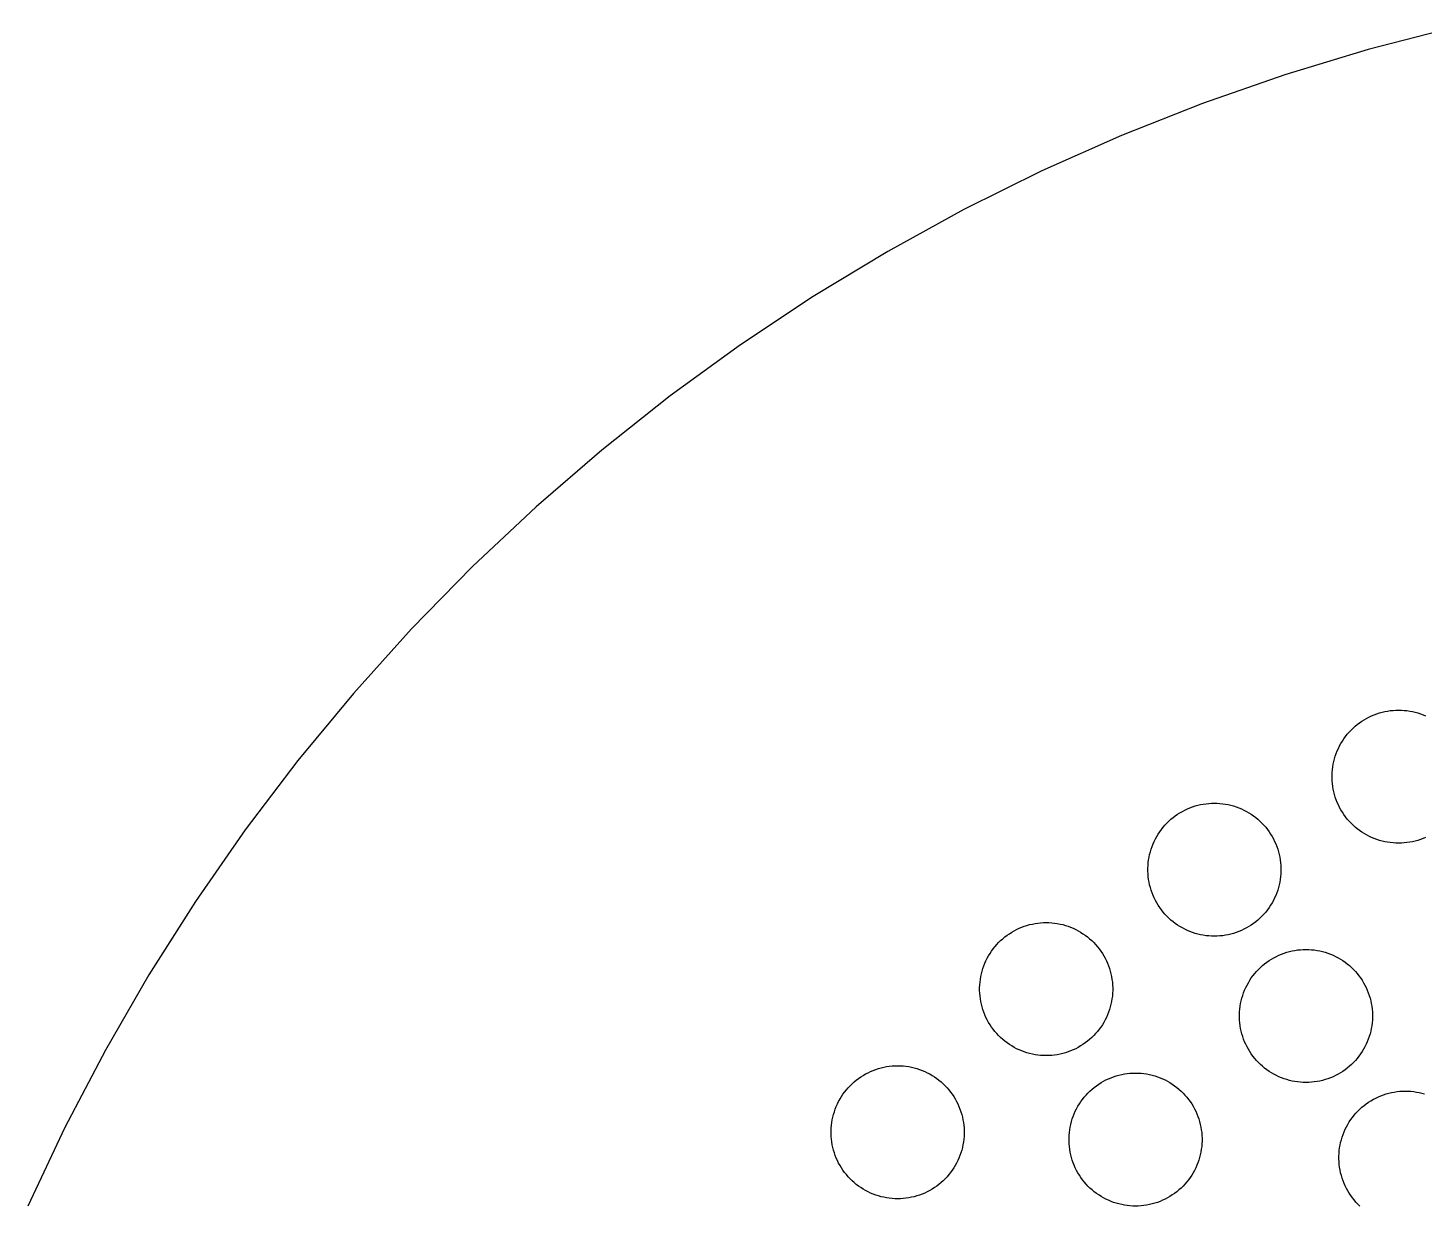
# Model space of a CAD drawing. Header units: metres. Extents: x -102 to 102, y -50 to 50.
# Drawn here: x -97.68 to -64.1, y 20.34 to 48.68 of the extents above; entities that cross this region are included whole.
import ezdxf

# ---------------------------------------------------------------- set-up
doc = ezdxf.new("R2010")
doc.units = ezdxf.units.M

msp = doc.modelspace()

# ---------------------------------------------------------------- linework, layer by layer
for p, q in [((-63.4175, 48.6789), (-65.446, 48.1581)), ((-65.446, 48.1581), (-67.4508, 47.5528)), ((-67.4508, 47.5528), (-69.4286, 46.8641)), ((-69.4286, 46.8641), (-71.3758, 46.0932)), ((-71.3758, 46.0932), (-73.289, 45.2413)), ((-73.289, 45.2413), (-75.1648, 44.3102)), ((-75.1648, 44.3102), (-77, 43.3013)), ((-77, 43.3013), (-78.7913, 42.2164)), ((-78.7913, 42.2164), (-80.5357, 41.0574)), ((-80.5357, 41.0574), (-82.2299, 39.8265)), ((-82.2299, 39.8265), (-83.8712, 38.5257)), ((-83.8712, 38.5257), (-85.4565, 37.1572)), ((-85.4565, 37.1572), (-86.9832, 35.7236)), ((-86.9832, 35.7236), (-88.4484, 34.2273)), ((-88.4484, 34.2273), (-89.8497, 32.671)), ((-89.8497, 32.671), (-91.1847, 31.0574)), ((-65.0454, 32.2347), (-64.9796, 32.2472)), ((-64.9796, 32.2472), (-64.9133, 32.257)), ((-64.9133, 32.257), (-64.8466, 32.264)), ((-64.8466, 32.264), (-64.7797, 32.2682)), ((-64.7797, 32.2682), (-64.7127, 32.2696)), ((-64.7127, 32.2696), (-64.6457, 32.2682)), ((-64.6457, 32.2682), (-64.5788, 32.264)), ((-64.5788, 32.264), (-64.5122, 32.257)), ((-64.5122, 32.257), (-64.4459, 32.2472)), ((-64.4459, 32.2472), (-64.3801, 32.2347)), ((-65.7582, 31.8808), (-65.7066, 31.9235)), ((-65.7066, 31.9235), (-65.6532, 31.9641)), ((-65.6532, 31.9641), (-65.5982, 32.0023)), ((-65.5982, 32.0023), (-65.5416, 32.0382)), ((-65.5416, 32.0382), (-65.4835, 32.0717)), ((-65.4835, 32.0717), (-65.4241, 32.1028)), ((-65.4241, 32.1028), (-65.3635, 32.1313)), ((-65.3635, 32.1313), (-65.3017, 32.1573)), ((-65.3017, 32.1573), (-65.2389, 32.1806)), ((-65.2389, 32.1806), (-65.1752, 32.2013)), ((-65.1752, 32.2013), (-65.1106, 32.2194)), ((-65.1106, 32.2194), (-65.0454, 32.2347)), ((-64.3801, 32.2347), (-64.3148, 32.2194)), ((-64.3148, 32.2194), (-64.2503, 32.2013)), ((-64.2503, 32.2013), (-64.1865, 32.1806)), ((-64.1865, 32.1806), (-64.1237, 32.1573)), ((-64.1237, 32.1573), (-64.062, 32.1313)), ((-66.0637, 31.5269), (-66.0266, 31.5828)), ((-66.0266, 31.5828), (-65.9872, 31.637)), ((-65.9872, 31.637), (-65.9456, 31.6895)), ((-65.9456, 31.6895), (-65.9018, 31.7402)), ((-65.9018, 31.7402), (-65.8559, 31.7891)), ((-65.8559, 31.7891), (-65.808, 31.836)), ((-65.808, 31.836), (-65.7582, 31.8808)), ((-66.2124, 31.2273), (-66.1877, 31.2896)), ((-66.1877, 31.2896), (-66.1604, 31.3509)), ((-66.1604, 31.3509), (-66.1307, 31.4109)), ((-66.1307, 31.4109), (-66.0984, 31.4696)), ((-66.0984, 31.4696), (-66.0637, 31.5269)), ((-91.1847, 31.0574), (-92.4508, 29.3893)), ((-66.304, 30.8369), (-66.2956, 30.9034)), ((-66.2956, 30.9034), (-66.2844, 30.9694)), ((-66.2844, 30.9694), (-66.2705, 31.035)), ((-66.2705, 31.035), (-66.2538, 31.0999)), ((-66.2538, 31.0999), (-66.2344, 31.164)), ((-66.2344, 31.164), (-66.2124, 31.2273)), ((-66.3124, 30.7031), (-66.3096, 30.7701)), ((-66.3124, 30.6361), (-66.3124, 30.7031)), ((-66.3096, 30.5692), (-66.3124, 30.6361)), ((-66.3096, 30.7701), (-66.304, 30.8369)), ((-66.304, 30.5024), (-66.3096, 30.5692)), ((-66.2956, 30.4359), (-66.304, 30.5024)), ((-66.2844, 30.3698), (-66.2956, 30.4359)), ((-66.2705, 30.3043), (-66.2844, 30.3698)), ((-66.2538, 30.2393), (-66.2705, 30.3043)), ((-66.2344, 30.1752), (-66.2538, 30.2393)), ((-69.8532, 29.8655), (-69.7926, 29.894)), ((-69.7926, 29.894), (-69.7308, 29.92)), ((-69.7308, 29.92), (-69.668, 29.9433)), ((-69.668, 29.9433), (-69.6043, 29.9641)), ((-69.6043, 29.9641), (-69.5397, 29.9821)), ((-69.5397, 29.9821), (-69.4745, 29.9974)), ((-69.4745, 29.9974), (-69.4086, 30.0099)), ((-69.4086, 30.0099), (-69.3423, 30.0197)), ((-69.3423, 30.0197), (-69.2757, 30.0267)), ((-69.2757, 30.0267), (-69.2088, 30.0309)), ((-69.2088, 30.0309), (-69.1418, 30.0323)), ((-69.1418, 30.0323), (-69.0748, 30.0309)), ((-69.0748, 30.0309), (-69.0079, 30.0267)), ((-69.0079, 30.0267), (-68.9413, 30.0197)), ((-68.9413, 30.0197), (-68.875, 30.0099)), ((-68.875, 30.0099), (-68.8092, 29.9974)), ((-68.8092, 29.9974), (-68.7439, 29.9821)), ((-68.7439, 29.9821), (-68.6794, 29.9641)), ((-68.6794, 29.9641), (-68.6156, 29.9433)), ((-68.6156, 29.9433), (-68.5528, 29.92)), ((-68.5528, 29.92), (-68.491, 29.894)), ((-68.491, 29.894), (-68.4304, 29.8655)), ((-66.2124, 30.1119), (-66.2344, 30.1752)), ((-66.1877, 30.0496), (-66.2124, 30.1119)), ((-66.1604, 29.9884), (-66.1877, 30.0496)), ((-66.1307, 29.9283), (-66.1604, 29.9884)), ((-66.0984, 29.8696), (-66.1307, 29.9283)), ((-70.3308, 29.5029), (-70.285, 29.5518)), ((-70.285, 29.5518), (-70.2371, 29.5987)), ((-70.2371, 29.5987), (-70.1873, 29.6435)), ((-70.1873, 29.6435), (-70.1357, 29.6862)), ((-70.1357, 29.6862), (-70.0823, 29.7268)), ((-70.0823, 29.7268), (-70.0272, 29.765)), ((-70.0272, 29.765), (-69.9707, 29.8009)), ((-69.9707, 29.8009), (-69.9126, 29.8344)), ((-69.9126, 29.8344), (-69.8532, 29.8655)), ((-68.4304, 29.8655), (-68.371, 29.8344)), ((-68.371, 29.8344), (-68.313, 29.8009)), ((-68.313, 29.8009), (-68.2564, 29.765)), ((-68.2564, 29.765), (-68.2014, 29.7268)), ((-68.2014, 29.7268), (-68.148, 29.6862)), ((-68.148, 29.6862), (-68.0963, 29.6435)), ((-68.0963, 29.6435), (-68.0465, 29.5987)), ((-68.0465, 29.5987), (-67.9987, 29.5518)), ((-67.9987, 29.5518), (-67.9528, 29.5029)), ((-66.0637, 29.8123), (-66.0984, 29.8696)), ((-66.0266, 29.7565), (-66.0637, 29.8123)), ((-65.9872, 29.7023), (-66.0266, 29.7565)), ((-65.9456, 29.6497), (-65.9872, 29.7023)), ((-65.9018, 29.599), (-65.9456, 29.6497)), ((-65.8559, 29.5502), (-65.9018, 29.599)), ((-65.808, 29.5033), (-65.8559, 29.5502)), ((-92.4508, 29.3893), (-93.6461, 27.6696)), ((-70.5597, 29.1736), (-70.5275, 29.2323)), ((-70.5275, 29.2323), (-70.4927, 29.2897)), ((-70.4927, 29.2897), (-70.4556, 29.3455)), ((-70.4556, 29.3455), (-70.4163, 29.3997)), ((-70.4163, 29.3997), (-70.3746, 29.4522)), ((-70.3746, 29.4522), (-70.3308, 29.5029)), ((-67.9528, 29.5029), (-67.909, 29.4522)), ((-67.909, 29.4522), (-67.8674, 29.3997)), ((-67.8674, 29.3997), (-67.828, 29.3455)), ((-67.828, 29.3455), (-67.7909, 29.2897)), ((-67.7909, 29.2897), (-67.7562, 29.2323)), ((-67.7562, 29.2323), (-67.7239, 29.1736)), ((-65.7582, 29.4584), (-65.808, 29.5033)), ((-65.7066, 29.4157), (-65.7582, 29.4584)), ((-65.6532, 29.3752), (-65.7066, 29.4157)), ((-65.5982, 29.3369), (-65.6532, 29.3752)), ((-65.5416, 29.301), (-65.5982, 29.3369)), ((-65.4835, 29.2675), (-65.5416, 29.301)), ((-65.4241, 29.2365), (-65.4835, 29.2675)), ((-65.3635, 29.2079), (-65.4241, 29.2365)), ((-70.6829, 28.8626), (-70.6635, 28.9268)), ((-70.6635, 28.9268), (-70.6415, 28.9901)), ((-70.6415, 28.9901), (-70.6168, 29.0524)), ((-70.6168, 29.0524), (-70.5895, 29.1136)), ((-70.5895, 29.1136), (-70.5597, 29.1736)), ((-67.7239, 29.1736), (-67.6941, 29.1136)), ((-67.6941, 29.1136), (-67.6668, 29.0524)), ((-67.6668, 29.0524), (-67.6422, 28.9901)), ((-67.6422, 28.9901), (-67.6201, 28.9268)), ((-67.6201, 28.9268), (-67.6008, 28.8626)), ((-65.3017, 29.182), (-65.3635, 29.2079)), ((-65.2389, 29.1586), (-65.3017, 29.182)), ((-65.1752, 29.1379), (-65.2389, 29.1586)), ((-65.1106, 29.1199), (-65.1752, 29.1379)), ((-65.0454, 29.1046), (-65.1106, 29.1199)), ((-64.9796, 29.092), (-65.0454, 29.1046)), ((-64.9133, 29.0822), (-64.9796, 29.092)), ((-64.8466, 29.0752), (-64.9133, 29.0822)), ((-64.7797, 29.071), (-64.8466, 29.0752)), ((-64.7127, 29.0696), (-64.7797, 29.071)), ((-64.6457, 29.071), (-64.7127, 29.0696)), ((-64.5788, 29.0752), (-64.6457, 29.071)), ((-64.5122, 29.0822), (-64.5788, 29.0752)), ((-64.4459, 29.092), (-64.5122, 29.0822)), ((-64.3801, 29.1046), (-64.4459, 29.092)), ((-64.3148, 29.1199), (-64.3801, 29.1046)), ((-64.2503, 29.1379), (-64.3148, 29.1199)), ((-64.1865, 29.1586), (-64.2503, 29.1379)), ((-64.1237, 29.182), (-64.1865, 29.1586)), ((-64.062, 29.2079), (-64.1237, 29.182)), ((-70.7386, 28.5328), (-70.733, 28.5996)), ((-70.733, 28.5996), (-70.7246, 28.6661)), ((-70.7246, 28.6661), (-70.7135, 28.7321)), ((-70.7135, 28.7321), (-70.6995, 28.7977)), ((-70.6995, 28.7977), (-70.6829, 28.8626)), ((-67.6008, 28.8626), (-67.5841, 28.7977)), ((-67.5841, 28.7977), (-67.5701, 28.7321)), ((-67.5701, 28.7321), (-67.559, 28.6661)), ((-67.559, 28.6661), (-67.5506, 28.5996)), ((-67.5506, 28.5996), (-67.545, 28.5328)), ((-70.7415, 28.4658), (-70.7386, 28.5328)), ((-70.7415, 28.3988), (-70.7415, 28.4658)), ((-70.7386, 28.3319), (-70.7415, 28.3988)), ((-70.733, 28.2651), (-70.7386, 28.3319)), ((-70.7246, 28.1986), (-70.733, 28.2651)), ((-67.5506, 28.2651), (-67.559, 28.1986)), ((-67.545, 28.3319), (-67.5506, 28.2651)), ((-67.545, 28.5328), (-67.5422, 28.4658)), ((-67.5422, 28.3988), (-67.545, 28.3319)), ((-67.5422, 28.4658), (-67.5422, 28.3988)), ((-70.7135, 28.1325), (-70.7246, 28.1986)), ((-70.6995, 28.067), (-70.7135, 28.1325)), ((-70.6829, 28.0021), (-70.6995, 28.067)), ((-70.6635, 27.9379), (-70.6829, 28.0021)), ((-70.6415, 27.8746), (-70.6635, 27.9379)), ((-70.6168, 27.8123), (-70.6415, 27.8746)), ((-67.6422, 27.8746), (-67.6668, 27.8123)), ((-67.6201, 27.9379), (-67.6422, 27.8746)), ((-67.6008, 28.0021), (-67.6201, 27.9379)), ((-67.5841, 28.067), (-67.6008, 28.0021)), ((-67.5701, 28.1325), (-67.5841, 28.067)), ((-67.559, 28.1986), (-67.5701, 28.1325)), ((-93.6461, 27.6696), (-94.7682, 25.9013)), ((-70.5895, 27.7511), (-70.6168, 27.8123)), ((-70.5597, 27.6911), (-70.5895, 27.7511)), ((-70.5275, 27.6323), (-70.5597, 27.6911)), ((-70.4927, 27.575), (-70.5275, 27.6323)), ((-70.4556, 27.5192), (-70.4927, 27.575)), ((-67.7909, 27.575), (-67.828, 27.5192)), ((-67.7562, 27.6323), (-67.7909, 27.575)), ((-67.7239, 27.6911), (-67.7562, 27.6323)), ((-67.6941, 27.7511), (-67.7239, 27.6911)), ((-67.6668, 27.8123), (-67.6941, 27.7511)), ((-70.4163, 27.465), (-70.4556, 27.5192)), ((-70.3746, 27.4125), (-70.4163, 27.465)), ((-70.3308, 27.3617), (-70.3746, 27.4125)), ((-70.285, 27.3129), (-70.3308, 27.3617)), ((-70.2371, 27.266), (-70.285, 27.3129)), ((-70.1873, 27.2211), (-70.2371, 27.266)), ((-70.1357, 27.1784), (-70.1873, 27.2211)), ((-68.0963, 27.2211), (-68.148, 27.1784)), ((-68.0465, 27.266), (-68.0963, 27.2211)), ((-67.9987, 27.3129), (-68.0465, 27.266)), ((-67.9528, 27.3617), (-67.9987, 27.3129)), ((-67.909, 27.4125), (-67.9528, 27.3617)), ((-67.8674, 27.465), (-67.909, 27.4125)), ((-67.828, 27.5192), (-67.8674, 27.465)), ((-74.1284, 26.8543), (-74.0734, 26.8926)), ((-74.0734, 26.8926), (-74.0168, 26.9285)), ((-74.0168, 26.9285), (-73.9588, 26.962)), ((-73.9588, 26.962), (-73.8994, 26.9931)), ((-73.8994, 26.9931), (-73.8387, 27.0216)), ((-73.8387, 27.0216), (-73.777, 27.0476)), ((-73.777, 27.0476), (-73.7142, 27.0709)), ((-73.7142, 27.0709), (-73.6504, 27.0916)), ((-73.6504, 27.0916), (-73.5859, 27.1096)), ((-73.5859, 27.1096), (-73.5206, 27.125)), ((-73.5206, 27.125), (-73.4548, 27.1375)), ((-73.4548, 27.1375), (-73.3885, 27.1473)), ((-73.3885, 27.1473), (-73.3219, 27.1543)), ((-73.3219, 27.1543), (-73.255, 27.1585)), ((-73.255, 27.1585), (-73.188, 27.1599)), ((-73.188, 27.1599), (-73.121, 27.1585)), ((-73.121, 27.1585), (-73.0541, 27.1543)), ((-73.0541, 27.1543), (-72.9874, 27.1473)), ((-72.9874, 27.1473), (-72.9211, 27.1375)), ((-72.9211, 27.1375), (-72.8553, 27.125)), ((-72.8553, 27.125), (-72.7901, 27.1096)), ((-72.7901, 27.1096), (-72.7255, 27.0916)), ((-72.7255, 27.0916), (-72.6618, 27.0709)), ((-72.6618, 27.0709), (-72.599, 27.0476)), ((-72.599, 27.0476), (-72.5372, 27.0216)), ((-72.5372, 27.0216), (-72.4765, 26.9931)), ((-72.4765, 26.9931), (-72.4172, 26.962)), ((-72.4172, 26.962), (-72.3591, 26.9285)), ((-72.3591, 26.9285), (-72.3026, 26.8926)), ((-72.3026, 26.8926), (-72.2475, 26.8543)), ((-70.0823, 27.1379), (-70.1357, 27.1784)), ((-70.0272, 27.0997), (-70.0823, 27.1379)), ((-69.9707, 27.0638), (-70.0272, 27.0997)), ((-69.9126, 27.0302), (-69.9707, 27.0638)), ((-69.8532, 26.9992), (-69.9126, 27.0302)), ((-69.7926, 26.9707), (-69.8532, 26.9992)), ((-69.7308, 26.9447), (-69.7926, 26.9707)), ((-69.668, 26.9213), (-69.7308, 26.9447)), ((-69.6043, 26.9006), (-69.668, 26.9213)), ((-69.5397, 26.8826), (-69.6043, 26.9006)), ((-69.4745, 26.8673), (-69.5397, 26.8826)), ((-69.4086, 26.8547), (-69.4745, 26.8673)), ((-68.8092, 26.8673), (-68.875, 26.8547)), ((-68.7439, 26.8826), (-68.8092, 26.8673)), ((-68.6794, 26.9006), (-68.7439, 26.8826)), ((-68.6156, 26.9213), (-68.6794, 26.9006)), ((-68.5528, 26.9447), (-68.6156, 26.9213)), ((-68.491, 26.9707), (-68.5528, 26.9447)), ((-68.4304, 26.9992), (-68.491, 26.9707)), ((-68.371, 27.0302), (-68.4304, 26.9992)), ((-68.313, 27.0638), (-68.371, 27.0302)), ((-68.2564, 27.0997), (-68.313, 27.0638)), ((-68.2014, 27.1379), (-68.2564, 27.0997)), ((-68.148, 27.1784), (-68.2014, 27.1379)), ((-74.5018, 26.4731), (-74.4624, 26.5273)), ((-74.4624, 26.5273), (-74.4208, 26.5798)), ((-74.4208, 26.5798), (-74.377, 26.6305)), ((-74.377, 26.6305), (-74.3311, 26.6794)), ((-74.3311, 26.6794), (-74.2832, 26.7263)), ((-74.2832, 26.7263), (-74.2334, 26.7711)), ((-74.2334, 26.7711), (-74.1818, 26.8138)), ((-74.1818, 26.8138), (-74.1284, 26.8543)), ((-72.2475, 26.8543), (-72.1941, 26.8138)), ((-72.1941, 26.8138), (-72.1425, 26.7711)), ((-72.1425, 26.7711), (-72.0927, 26.7263)), ((-72.0927, 26.7263), (-72.0448, 26.6794)), ((-72.0448, 26.6794), (-71.9989, 26.6305)), ((-71.9989, 26.6305), (-71.9552, 26.5798)), ((-71.9552, 26.5798), (-71.9135, 26.5273)), ((-71.9135, 26.5273), (-71.8741, 26.4731)), ((-69.3423, 26.845), (-69.4086, 26.8547)), ((-69.2757, 26.838), (-69.3423, 26.845)), ((-69.2088, 26.8337), (-69.2757, 26.838)), ((-69.1418, 26.8323), (-69.2088, 26.8337)), ((-69.0748, 26.8337), (-69.1418, 26.8323)), ((-69.0079, 26.838), (-69.0748, 26.8337)), ((-68.9413, 26.845), (-69.0079, 26.838)), ((-68.875, 26.8547), (-68.9413, 26.845)), ((-74.6629, 26.1799), (-74.6357, 26.2412)), ((-74.6357, 26.2412), (-74.6059, 26.3012)), ((-74.6059, 26.3012), (-74.5736, 26.3599)), ((-74.5736, 26.3599), (-74.5389, 26.4172)), ((-74.5389, 26.4172), (-74.5018, 26.4731)), ((-71.8741, 26.4731), (-71.8371, 26.4172)), ((-71.8371, 26.4172), (-71.8023, 26.3599)), ((-71.8023, 26.3599), (-71.7701, 26.3012)), ((-71.7701, 26.3012), (-71.7402, 26.2412)), ((-71.7402, 26.2412), (-71.713, 26.1799)), ((-67.9339, 26.1677), (-67.8806, 26.2082)), ((-67.8806, 26.2082), (-67.8255, 26.2464)), ((-67.8255, 26.2464), (-67.769, 26.2823)), ((-67.769, 26.2823), (-67.7109, 26.3158)), ((-67.7109, 26.3158), (-67.6515, 26.3469)), ((-67.6515, 26.3469), (-67.5909, 26.3754)), ((-67.5909, 26.3754), (-67.5291, 26.4014)), ((-67.5291, 26.4014), (-67.4663, 26.4248)), ((-67.4663, 26.4248), (-67.4026, 26.4455)), ((-67.4026, 26.4455), (-67.338, 26.4635)), ((-67.338, 26.4635), (-67.2728, 26.4788)), ((-67.2728, 26.4788), (-67.2069, 26.4913)), ((-67.2069, 26.4913), (-67.1406, 26.5011)), ((-67.1406, 26.5011), (-67.074, 26.5081)), ((-67.074, 26.5081), (-67.0071, 26.5123)), ((-67.0071, 26.5123), (-66.9401, 26.5137)), ((-66.9401, 26.5137), (-66.8731, 26.5123)), ((-66.8731, 26.5123), (-66.8062, 26.5081)), ((-66.8062, 26.5081), (-66.7396, 26.5011)), ((-66.7396, 26.5011), (-66.6733, 26.4913)), ((-66.6733, 26.4913), (-66.6075, 26.4788)), ((-66.6075, 26.4788), (-66.5422, 26.4635)), ((-66.5422, 26.4635), (-66.4777, 26.4455)), ((-66.4777, 26.4455), (-66.4139, 26.4248)), ((-66.4139, 26.4248), (-66.3511, 26.4014)), ((-66.3511, 26.4014), (-66.2893, 26.3754)), ((-66.2893, 26.3754), (-66.2287, 26.3469)), ((-66.2287, 26.3469), (-66.1693, 26.3158)), ((-66.1693, 26.3158), (-66.1113, 26.2823)), ((-66.1113, 26.2823), (-66.0547, 26.2464)), ((-66.0547, 26.2464), (-65.9996, 26.2082)), ((-65.9996, 26.2082), (-65.9463, 26.1677)), ((-94.7682, 25.9013), (-95.8153, 24.0877)), ((-74.7708, 25.7936), (-74.7596, 25.8597)), ((-74.7596, 25.8597), (-74.7457, 25.9253)), ((-74.7457, 25.9253), (-74.729, 25.9902)), ((-74.729, 25.9902), (-74.7097, 26.0543)), ((-74.7097, 26.0543), (-74.6876, 26.1176)), ((-74.6876, 26.1176), (-74.6629, 26.1799)), ((-71.713, 26.1799), (-71.6883, 26.1176)), ((-71.6883, 26.1176), (-71.6663, 26.0543)), ((-71.6663, 26.0543), (-71.6469, 25.9902)), ((-71.6469, 25.9902), (-71.6302, 25.9253)), ((-71.6302, 25.9253), (-71.6163, 25.8597)), ((-71.6163, 25.8597), (-71.6051, 25.7936)), ((-68.254, 25.8269), (-68.2146, 25.8811)), ((-68.2146, 25.8811), (-68.1729, 25.9336)), ((-68.1729, 25.9336), (-68.1292, 25.9844)), ((-68.1292, 25.9844), (-68.0833, 26.0332)), ((-68.0833, 26.0332), (-68.0354, 26.0801)), ((-68.0354, 26.0801), (-67.9856, 26.1249)), ((-67.9856, 26.1249), (-67.9339, 26.1677)), ((-65.9463, 26.1677), (-65.8946, 26.1249)), ((-65.8946, 26.1249), (-65.8448, 26.0801)), ((-65.8448, 26.0801), (-65.797, 26.0332)), ((-65.797, 26.0332), (-65.7511, 25.9844)), ((-65.7511, 25.9844), (-65.7073, 25.9336)), ((-65.7073, 25.9336), (-65.6657, 25.8811)), ((-65.6657, 25.8811), (-65.6263, 25.8269)), ((-74.7876, 25.5934), (-74.7848, 25.6604)), ((-74.7876, 25.5264), (-74.7876, 25.5934)), ((-74.7848, 25.4594), (-74.7876, 25.5264)), ((-74.7848, 25.6604), (-74.7792, 25.7272)), ((-74.7792, 25.7272), (-74.7708, 25.7936)), ((-71.6051, 25.7936), (-71.5967, 25.7272)), ((-71.5967, 25.7272), (-71.5911, 25.6604)), ((-71.5911, 25.6604), (-71.5883, 25.5934)), ((-71.5883, 25.5264), (-71.5911, 25.4594)), ((-71.5883, 25.5934), (-71.5883, 25.5264)), ((-68.4398, 25.4715), (-68.4151, 25.5338)), ((-68.4151, 25.5338), (-68.3878, 25.595)), ((-68.3878, 25.595), (-68.358, 25.655)), ((-68.358, 25.655), (-68.3258, 25.7137)), ((-68.3258, 25.7137), (-68.291, 25.7711)), ((-68.291, 25.7711), (-68.254, 25.8269)), ((-65.6263, 25.8269), (-65.5892, 25.7711)), ((-65.5892, 25.7711), (-65.5545, 25.7137)), ((-65.5545, 25.7137), (-65.5222, 25.655)), ((-65.5222, 25.655), (-65.4924, 25.595)), ((-65.4924, 25.595), (-65.4651, 25.5338)), ((-65.4651, 25.5338), (-65.4405, 25.4715)), ((-74.7792, 25.3927), (-74.7848, 25.4594)), ((-74.7708, 25.3262), (-74.7792, 25.3927)), ((-74.7596, 25.2601), (-74.7708, 25.3262)), ((-74.7457, 25.1945), (-74.7596, 25.2601)), ((-74.729, 25.1296), (-74.7457, 25.1945)), ((-71.6302, 25.1945), (-71.6469, 25.1296)), ((-71.6163, 25.2601), (-71.6302, 25.1945)), ((-71.6051, 25.3262), (-71.6163, 25.2601)), ((-71.5967, 25.3927), (-71.6051, 25.3262)), ((-71.5911, 25.4594), (-71.5967, 25.3927)), ((-68.5229, 25.1475), (-68.5118, 25.2136)), ((-68.5118, 25.2136), (-68.4978, 25.2791)), ((-68.4978, 25.2791), (-68.4812, 25.344)), ((-68.4812, 25.344), (-68.4618, 25.4082)), ((-68.4618, 25.4082), (-68.4398, 25.4715)), ((-65.4405, 25.4715), (-65.4184, 25.4082)), ((-65.4184, 25.4082), (-65.399, 25.344)), ((-65.399, 25.344), (-65.3824, 25.2791)), ((-65.3824, 25.2791), (-65.3685, 25.2136)), ((-65.3685, 25.2136), (-65.3573, 25.1475)), ((-74.7097, 25.0655), (-74.729, 25.1296)), ((-74.6876, 25.0022), (-74.7097, 25.0655)), ((-74.6629, 24.9399), (-74.6876, 25.0022)), ((-74.6357, 24.8787), (-74.6629, 24.9399)), ((-74.6059, 24.8186), (-74.6357, 24.8787)), ((-71.7402, 24.8787), (-71.7701, 24.8186)), ((-71.713, 24.9399), (-71.7402, 24.8787)), ((-71.6883, 25.0022), (-71.713, 24.9399)), ((-71.6663, 25.0655), (-71.6883, 25.0022)), ((-71.6469, 25.1296), (-71.6663, 25.0655)), ((-68.5398, 24.9473), (-68.537, 25.0142)), ((-68.5398, 24.8802), (-68.5398, 24.9473)), ((-68.537, 24.8133), (-68.5398, 24.8802)), ((-68.537, 25.0142), (-68.5313, 25.081)), ((-68.5313, 25.081), (-68.5229, 25.1475)), ((-65.3573, 25.1475), (-65.3489, 25.081)), ((-65.3489, 25.081), (-65.3433, 25.0142)), ((-65.3433, 25.0142), (-65.3405, 24.9473)), ((-65.3405, 24.8802), (-65.3433, 24.8133)), ((-65.3405, 24.9473), (-65.3405, 24.8802)), ((-74.5736, 24.7599), (-74.6059, 24.8186)), ((-74.5389, 24.7026), (-74.5736, 24.7599)), ((-74.5018, 24.6468), (-74.5389, 24.7026)), ((-74.4624, 24.5926), (-74.5018, 24.6468)), ((-74.4208, 24.54), (-74.4624, 24.5926)), ((-74.377, 24.4893), (-74.4208, 24.54)), ((-71.9552, 24.54), (-71.9989, 24.4893)), ((-71.9135, 24.5926), (-71.9552, 24.54)), ((-71.8741, 24.6468), (-71.9135, 24.5926)), ((-71.8371, 24.7026), (-71.8741, 24.6468)), ((-71.8023, 24.7599), (-71.8371, 24.7026)), ((-71.7701, 24.8186), (-71.8023, 24.7599)), ((-68.5313, 24.7465), (-68.537, 24.8133)), ((-68.5229, 24.68), (-68.5313, 24.7465)), ((-68.5118, 24.6139), (-68.5229, 24.68)), ((-68.4978, 24.5484), (-68.5118, 24.6139)), ((-68.4812, 24.4835), (-68.4978, 24.5484)), ((-65.3824, 24.5484), (-65.399, 24.4835)), ((-65.3685, 24.6139), (-65.3824, 24.5484)), ((-65.3573, 24.68), (-65.3685, 24.6139)), ((-65.3489, 24.7465), (-65.3573, 24.68)), ((-65.3433, 24.8133), (-65.3489, 24.7465)), ((-74.3311, 24.4404), (-74.377, 24.4893)), ((-74.2832, 24.3936), (-74.3311, 24.4404)), ((-74.2334, 24.3487), (-74.2832, 24.3936)), ((-74.1818, 24.306), (-74.2334, 24.3487)), ((-74.1284, 24.2655), (-74.1818, 24.306)), ((-74.0734, 24.2272), (-74.1284, 24.2655)), ((-74.0168, 24.1913), (-74.0734, 24.2272)), ((-73.9588, 24.1578), (-74.0168, 24.1913)), ((-72.3591, 24.1913), (-72.4172, 24.1578)), ((-72.3026, 24.2272), (-72.3591, 24.1913)), ((-72.2475, 24.2655), (-72.3026, 24.2272)), ((-72.1941, 24.306), (-72.2475, 24.2655)), ((-72.1425, 24.3487), (-72.1941, 24.306)), ((-72.0927, 24.3936), (-72.1425, 24.3487)), ((-72.0448, 24.4404), (-72.0927, 24.3936)), ((-71.9989, 24.4893), (-72.0448, 24.4404)), ((-68.4618, 24.4193), (-68.4812, 24.4835)), ((-68.4398, 24.356), (-68.4618, 24.4193)), ((-68.4151, 24.2937), (-68.4398, 24.356)), ((-68.3878, 24.2325), (-68.4151, 24.2937)), ((-68.358, 24.1725), (-68.3878, 24.2325)), ((-65.4924, 24.2325), (-65.5222, 24.1725)), ((-65.4651, 24.2937), (-65.4924, 24.2325)), ((-65.4405, 24.356), (-65.4651, 24.2937)), ((-65.4184, 24.4193), (-65.4405, 24.356)), ((-65.399, 24.4835), (-65.4184, 24.4193)), ((-95.8153, 24.0877), (-96.7856, 22.2318)), ((-73.8994, 24.1268), (-73.9588, 24.1578)), ((-73.8387, 24.0982), (-73.8994, 24.1268)), ((-73.777, 24.0723), (-73.8387, 24.0982)), ((-73.7142, 24.0489), (-73.777, 24.0723)), ((-73.6504, 24.0282), (-73.7142, 24.0489)), ((-73.5859, 24.0102), (-73.6504, 24.0282)), ((-73.5206, 23.9949), (-73.5859, 24.0102)), ((-73.4548, 23.9823), (-73.5206, 23.9949)), ((-73.3885, 23.9725), (-73.4548, 23.9823)), ((-73.3219, 23.9655), (-73.3885, 23.9725)), ((-73.255, 23.9613), (-73.3219, 23.9655)), ((-73.188, 23.9599), (-73.255, 23.9613)), ((-73.121, 23.9613), (-73.188, 23.9599)), ((-73.0541, 23.9655), (-73.121, 23.9613)), ((-72.9874, 23.9725), (-73.0541, 23.9655)), ((-72.9211, 23.9823), (-72.9874, 23.9725)), ((-72.8553, 23.9949), (-72.9211, 23.9823)), ((-72.7901, 24.0102), (-72.8553, 23.9949)), ((-72.7255, 24.0282), (-72.7901, 24.0102)), ((-72.6618, 24.0489), (-72.7255, 24.0282)), ((-72.599, 24.0723), (-72.6618, 24.0489)), ((-72.5372, 24.0982), (-72.599, 24.0723)), ((-72.4765, 24.1268), (-72.5372, 24.0982)), ((-72.4172, 24.1578), (-72.4765, 24.1268)), ((-68.3258, 24.1138), (-68.358, 24.1725)), ((-68.291, 24.0564), (-68.3258, 24.1138)), ((-68.254, 24.0006), (-68.291, 24.0564)), ((-68.2146, 23.9464), (-68.254, 24.0006)), ((-68.1729, 23.8939), (-68.2146, 23.9464)), ((-68.1292, 23.8431), (-68.1729, 23.8939)), ((-68.0833, 23.7943), (-68.1292, 23.8431)), ((-65.7511, 23.8431), (-65.797, 23.7943)), ((-65.7073, 23.8939), (-65.7511, 23.8431)), ((-65.6657, 23.9464), (-65.7073, 23.8939)), ((-65.6263, 24.0006), (-65.6657, 23.9464)), ((-65.5892, 24.0564), (-65.6263, 24.0006)), ((-65.5545, 24.1138), (-65.5892, 24.0564)), ((-65.5222, 24.1725), (-65.5545, 24.1138)), ((-77.5897, 23.4851), (-77.5316, 23.5186)), ((-77.5316, 23.5186), (-77.4722, 23.5497)), ((-77.4722, 23.5497), (-77.4116, 23.5782)), ((-77.4116, 23.5782), (-77.3498, 23.6042)), ((-77.3498, 23.6042), (-77.287, 23.6275)), ((-77.287, 23.6275), (-77.2233, 23.6482)), ((-77.2233, 23.6482), (-77.1587, 23.6663)), ((-77.1587, 23.6663), (-77.0935, 23.6816)), ((-77.0935, 23.6816), (-77.0277, 23.6941)), ((-77.0277, 23.6941), (-76.9614, 23.7039)), ((-76.9614, 23.7039), (-76.8947, 23.7109)), ((-76.8947, 23.7109), (-76.8278, 23.7151)), ((-76.8278, 23.7151), (-76.7608, 23.7165)), ((-76.7608, 23.7165), (-76.6938, 23.7151)), ((-76.6938, 23.7151), (-76.6269, 23.7109)), ((-76.6269, 23.7109), (-76.5603, 23.7039)), ((-76.5603, 23.7039), (-76.494, 23.6941)), ((-76.494, 23.6941), (-76.4282, 23.6816)), ((-76.4282, 23.6816), (-76.3629, 23.6663)), ((-76.3629, 23.6663), (-76.2984, 23.6482)), ((-76.2984, 23.6482), (-76.2346, 23.6275)), ((-76.2346, 23.6275), (-76.1718, 23.6042)), ((-76.1718, 23.6042), (-76.11, 23.5782)), ((-76.11, 23.5782), (-76.0494, 23.5497)), ((-76.0494, 23.5497), (-75.99, 23.5186)), ((-75.99, 23.5186), (-75.932, 23.4851)), ((-71.4373, 23.4907), (-71.372, 23.506)), ((-71.372, 23.506), (-71.3062, 23.5185)), ((-71.3062, 23.5185), (-71.2399, 23.5283)), ((-71.2399, 23.5283), (-71.1732, 23.5353)), ((-71.1732, 23.5353), (-71.1064, 23.5395)), ((-71.1064, 23.5395), (-71.0394, 23.5409)), ((-71.0394, 23.5409), (-70.9724, 23.5395)), ((-70.9724, 23.5395), (-70.9055, 23.5353)), ((-70.9055, 23.5353), (-70.8388, 23.5283)), ((-70.8388, 23.5283), (-70.7725, 23.5185)), ((-70.7725, 23.5185), (-70.7067, 23.506)), ((-70.7067, 23.506), (-70.6415, 23.4907)), ((-68.0354, 23.7474), (-68.0833, 23.7943)), ((-67.9856, 23.7026), (-68.0354, 23.7474)), ((-67.9339, 23.6598), (-67.9856, 23.7026)), ((-67.8806, 23.6193), (-67.9339, 23.6598)), ((-67.8255, 23.5811), (-67.8806, 23.6193)), ((-67.769, 23.5452), (-67.8255, 23.5811)), ((-67.7109, 23.5117), (-67.769, 23.5452)), ((-67.6515, 23.4806), (-67.7109, 23.5117)), ((-66.1693, 23.5117), (-66.2287, 23.4806)), ((-66.1113, 23.5452), (-66.1693, 23.5117)), ((-66.0547, 23.5811), (-66.1113, 23.5452)), ((-65.9996, 23.6193), (-66.0547, 23.5811)), ((-65.9463, 23.6598), (-65.9996, 23.6193)), ((-65.8946, 23.7026), (-65.9463, 23.6598)), ((-65.8448, 23.7474), (-65.8946, 23.7026)), ((-65.797, 23.7943), (-65.8448, 23.7474)), ((-77.9937, 23.1364), (-77.9499, 23.1871)), ((-77.9499, 23.1871), (-77.904, 23.236)), ((-77.904, 23.236), (-77.8561, 23.2829)), ((-77.8561, 23.2829), (-77.8063, 23.3277)), ((-77.8063, 23.3277), (-77.7547, 23.3704)), ((-77.7547, 23.3704), (-77.7013, 23.4109)), ((-77.7013, 23.4109), (-77.6463, 23.4492)), ((-77.6463, 23.4492), (-77.5897, 23.4851)), ((-75.932, 23.4851), (-75.8754, 23.4492)), ((-75.8754, 23.4492), (-75.8204, 23.4109)), ((-75.8204, 23.4109), (-75.767, 23.3704)), ((-75.767, 23.3704), (-75.7153, 23.3277)), ((-75.7153, 23.3277), (-75.6656, 23.2829)), ((-75.6656, 23.2829), (-75.6177, 23.236)), ((-75.6177, 23.236), (-75.5718, 23.1871)), ((-75.5718, 23.1871), (-75.528, 23.1364)), ((-72.0848, 23.1521), (-72.0332, 23.1948)), ((-72.0332, 23.1948), (-71.9798, 23.2354)), ((-71.9798, 23.2354), (-71.9248, 23.2736)), ((-71.9248, 23.2736), (-71.8682, 23.3095)), ((-71.8682, 23.3095), (-71.8102, 23.343)), ((-71.8102, 23.343), (-71.7508, 23.3741)), ((-71.7508, 23.3741), (-71.6901, 23.4026)), ((-71.6901, 23.4026), (-71.6284, 23.4286)), ((-71.6284, 23.4286), (-71.5656, 23.4519)), ((-71.5656, 23.4519), (-71.5018, 23.4726)), ((-71.5018, 23.4726), (-71.4373, 23.4907)), ((-70.6415, 23.4907), (-70.5769, 23.4726)), ((-70.5769, 23.4726), (-70.5132, 23.4519)), ((-70.5132, 23.4519), (-70.4504, 23.4286)), ((-70.4504, 23.4286), (-70.3886, 23.4026)), ((-70.3886, 23.4026), (-70.328, 23.3741)), ((-70.328, 23.3741), (-70.2686, 23.343)), ((-70.2686, 23.343), (-70.2105, 23.3095)), ((-70.2105, 23.3095), (-70.1539, 23.2736)), ((-70.1539, 23.2736), (-70.0989, 23.2354)), ((-70.0989, 23.2354), (-70.0455, 23.1948)), ((-70.0455, 23.1948), (-69.9939, 23.1521)), ((-67.5909, 23.4521), (-67.6515, 23.4806)), ((-67.5291, 23.4261), (-67.5909, 23.4521)), ((-67.4663, 23.4027), (-67.5291, 23.4261)), ((-67.4026, 23.382), (-67.4663, 23.4027)), ((-67.338, 23.364), (-67.4026, 23.382)), ((-67.2728, 23.3487), (-67.338, 23.364)), ((-67.2069, 23.3362), (-67.2728, 23.3487)), ((-67.1406, 23.3264), (-67.2069, 23.3362)), ((-67.074, 23.3194), (-67.1406, 23.3264)), ((-67.0071, 23.3152), (-67.074, 23.3194)), ((-66.9401, 23.3138), (-67.0071, 23.3152)), ((-66.8731, 23.3152), (-66.9401, 23.3138)), ((-66.8062, 23.3194), (-66.8731, 23.3152)), ((-66.7396, 23.3264), (-66.8062, 23.3194)), ((-66.6733, 23.3362), (-66.7396, 23.3264)), ((-66.6075, 23.3487), (-66.6733, 23.3362)), ((-66.5422, 23.364), (-66.6075, 23.3487)), ((-66.4777, 23.382), (-66.5422, 23.364)), ((-66.4139, 23.4027), (-66.4777, 23.382)), ((-66.3511, 23.4261), (-66.4139, 23.4027)), ((-66.2893, 23.4521), (-66.3511, 23.4261)), ((-66.2287, 23.4806), (-66.2893, 23.4521)), ((-78.2086, 22.7978), (-78.1788, 22.8578)), ((-78.1788, 22.8578), (-78.1465, 22.9165)), ((-78.1465, 22.9165), (-78.1118, 22.9738)), ((-78.1118, 22.9738), (-78.0747, 23.0297)), ((-78.0747, 23.0297), (-78.0353, 23.0839)), ((-78.0353, 23.0839), (-77.9937, 23.1364)), ((-75.528, 23.1364), (-75.4864, 23.0839)), ((-75.4864, 23.0839), (-75.447, 23.0297)), ((-75.447, 23.0297), (-75.4099, 22.9738)), ((-75.4099, 22.9738), (-75.3752, 22.9165)), ((-75.3752, 22.9165), (-75.3429, 22.8578)), ((-75.3429, 22.8578), (-75.3131, 22.7978)), ((-72.3903, 22.7982), (-72.3532, 22.8541)), ((-72.3532, 22.8541), (-72.3138, 22.9083)), ((-72.3138, 22.9083), (-72.2722, 22.9608)), ((-72.2722, 22.9608), (-72.2284, 23.0115)), ((-72.2284, 23.0115), (-72.1825, 23.0604)), ((-72.1825, 23.0604), (-72.1346, 23.1073)), ((-72.1346, 23.1073), (-72.0848, 23.1521)), ((-69.9939, 23.1521), (-69.9441, 23.1073)), ((-69.9441, 23.1073), (-69.8962, 23.0604)), ((-69.8962, 23.0604), (-69.8503, 23.0115)), ((-69.8503, 23.0115), (-69.8065, 22.9608)), ((-69.8065, 22.9608), (-69.7649, 22.9083)), ((-69.7649, 22.9083), (-69.7255, 22.8541)), ((-69.7255, 22.8541), (-69.6884, 22.7982)), ((-65.4887, 22.8015), (-65.4336, 22.8397)), ((-65.4336, 22.8397), (-65.377, 22.8756)), ((-65.377, 22.8756), (-65.319, 22.9091)), ((-65.319, 22.9091), (-65.2596, 22.9402)), ((-65.2596, 22.9402), (-65.199, 22.9687)), ((-65.199, 22.9687), (-65.1372, 22.9947)), ((-65.1372, 22.9947), (-65.0744, 23.018)), ((-65.0744, 23.018), (-65.0107, 23.0387)), ((-65.0107, 23.0387), (-64.9461, 23.0568)), ((-64.9461, 23.0568), (-64.8809, 23.0721)), ((-64.8809, 23.0721), (-64.815, 23.0846)), ((-64.815, 23.0846), (-64.7487, 23.0944)), ((-64.7487, 23.0944), (-64.6821, 23.1014)), ((-64.6821, 23.1014), (-64.6152, 23.1056)), ((-64.6152, 23.1056), (-64.5482, 23.107)), ((-64.5482, 23.107), (-64.4812, 23.1056)), ((-64.4812, 23.1056), (-64.4143, 23.1014)), ((-64.4143, 23.1014), (-64.3477, 23.0944)), ((-64.3477, 23.0944), (-64.2814, 23.0846)), ((-64.2814, 23.0846), (-64.2155, 23.0721)), ((-64.2155, 23.0721), (-64.1503, 23.0568)), ((-64.1503, 23.0568), (-64.0858, 23.0387)), ((-78.3186, 22.4819), (-78.3019, 22.5468)), ((-78.3019, 22.5468), (-78.2825, 22.6109)), ((-78.2825, 22.6109), (-78.2605, 22.6742)), ((-78.2605, 22.6742), (-78.2358, 22.7366)), ((-78.2358, 22.7366), (-78.2086, 22.7978)), ((-75.3131, 22.7978), (-75.2858, 22.7366)), ((-75.2858, 22.7366), (-75.2612, 22.6742)), ((-75.2612, 22.6742), (-75.2391, 22.6109)), ((-75.2391, 22.6109), (-75.2198, 22.5468)), ((-75.2198, 22.5468), (-75.2031, 22.4819)), ((-72.5611, 22.4354), (-72.539, 22.4986)), ((-72.539, 22.4986), (-72.5143, 22.561)), ((-72.5143, 22.561), (-72.4871, 22.6222)), ((-72.4871, 22.6222), (-72.4573, 22.6822)), ((-72.4573, 22.6822), (-72.425, 22.7409)), ((-72.425, 22.7409), (-72.3903, 22.7982)), ((-69.6884, 22.7982), (-69.6537, 22.7409)), ((-69.6537, 22.7409), (-69.6214, 22.6822)), ((-69.6214, 22.6822), (-69.5916, 22.6222)), ((-69.5916, 22.6222), (-69.5644, 22.561)), ((-69.5644, 22.561), (-69.5397, 22.4986)), ((-69.5397, 22.4986), (-69.5177, 22.4354)), ((-65.8226, 22.4744), (-65.781, 22.5269)), ((-65.781, 22.5269), (-65.7372, 22.5776)), ((-65.7372, 22.5776), (-65.6914, 22.6265)), ((-65.6914, 22.6265), (-65.6435, 22.6734)), ((-65.6435, 22.6734), (-65.5937, 22.7182)), ((-65.5937, 22.7182), (-65.542, 22.7609)), ((-65.542, 22.7609), (-65.4887, 22.8015)), ((-96.7856, 22.2318), (-97.6773, 20.3368)), ((-78.3605, 22.15), (-78.3577, 22.217)), ((-78.3577, 22.217), (-78.3521, 22.2838)), ((-78.3521, 22.2838), (-78.3437, 22.3503)), ((-78.3437, 22.3503), (-78.3325, 22.4163)), ((-78.3325, 22.4163), (-78.3186, 22.4819)), ((-75.2031, 22.4819), (-75.1892, 22.4163)), ((-75.1892, 22.4163), (-75.178, 22.3503)), ((-75.178, 22.3503), (-75.1696, 22.2838)), ((-75.1696, 22.2838), (-75.164, 22.217)), ((-75.164, 22.217), (-75.1612, 22.15)), ((-72.6306, 22.1082), (-72.6222, 22.1747)), ((-72.6222, 22.1747), (-72.611, 22.2407)), ((-72.611, 22.2407), (-72.5971, 22.3063)), ((-72.5971, 22.3063), (-72.5804, 22.3712)), ((-72.5804, 22.3712), (-72.5611, 22.4354)), ((-69.5177, 22.4354), (-69.4983, 22.3712)), ((-69.4983, 22.3712), (-69.4816, 22.3063)), ((-69.4816, 22.3063), (-69.4677, 22.2407)), ((-69.4677, 22.2407), (-69.4565, 22.1747)), ((-69.4565, 22.1747), (-69.4481, 22.1082)), ((-66.0232, 22.127), (-65.9959, 22.1883)), ((-65.9959, 22.1883), (-65.9661, 22.2483)), ((-65.9661, 22.2483), (-65.9338, 22.307)), ((-65.9338, 22.307), (-65.8991, 22.3643)), ((-65.8991, 22.3643), (-65.862, 22.4202)), ((-65.862, 22.4202), (-65.8226, 22.4744)), ((-78.3605, 22.083), (-78.3605, 22.15)), ((-78.3577, 22.0161), (-78.3605, 22.083)), ((-78.3521, 21.9493), (-78.3577, 22.0161)), ((-78.3437, 21.8828), (-78.3521, 21.9493)), ((-78.3325, 21.8167), (-78.3437, 21.8828)), ((-75.178, 21.8828), (-75.1892, 21.8167)), ((-75.1696, 21.9493), (-75.178, 21.8828)), ((-75.164, 22.0161), (-75.1696, 21.9493)), ((-75.1612, 22.083), (-75.164, 22.0161)), ((-75.1612, 22.15), (-75.1612, 22.083)), ((-72.639, 21.9744), (-72.6362, 22.0414)), ((-72.639, 21.9074), (-72.639, 21.9744)), ((-72.6362, 21.8405), (-72.639, 21.9074)), ((-72.6362, 22.0414), (-72.6306, 22.1082)), ((-72.6306, 21.7737), (-72.6362, 21.8405)), ((-69.4481, 22.1082), (-69.4425, 22.0414)), ((-69.4425, 21.8405), (-69.4481, 21.7737)), ((-69.4425, 22.0414), (-69.4397, 21.9744)), ((-69.4397, 21.9074), (-69.4425, 21.8405)), ((-69.4397, 21.9744), (-69.4397, 21.9074)), ((-66.1199, 21.8068), (-66.1059, 21.8724)), ((-66.1059, 21.8724), (-66.0893, 21.9373)), ((-66.0893, 21.9373), (-66.0699, 22.0014)), ((-66.0699, 22.0014), (-66.0479, 22.0647)), ((-66.0479, 22.0647), (-66.0232, 22.127)), ((-78.3186, 21.7512), (-78.3325, 21.8167)), ((-78.3019, 21.6862), (-78.3186, 21.7512)), ((-78.2825, 21.6221), (-78.3019, 21.6862)), ((-78.2605, 21.5588), (-78.2825, 21.6221)), ((-78.2358, 21.4965), (-78.2605, 21.5588)), ((-78.2086, 21.4353), (-78.2358, 21.4965)), ((-75.2858, 21.4965), (-75.3131, 21.4353)), ((-75.2612, 21.5588), (-75.2858, 21.4965)), ((-75.2391, 21.6221), (-75.2612, 21.5588)), ((-75.2198, 21.6862), (-75.2391, 21.6221)), ((-75.2031, 21.7512), (-75.2198, 21.6862)), ((-75.1892, 21.8167), (-75.2031, 21.7512)), ((-72.6222, 21.7072), (-72.6306, 21.7737)), ((-72.611, 21.6411), (-72.6222, 21.7072)), ((-72.5971, 21.5756), (-72.611, 21.6411)), ((-72.5804, 21.5107), (-72.5971, 21.5756)), ((-72.5611, 21.4465), (-72.5804, 21.5107)), ((-69.4983, 21.5107), (-69.5177, 21.4465)), ((-69.4816, 21.5756), (-69.4983, 21.5107)), ((-69.4677, 21.6411), (-69.4816, 21.5756)), ((-69.4565, 21.7072), (-69.4677, 21.6411)), ((-69.4481, 21.7737), (-69.4565, 21.7072)), ((-66.1479, 21.5405), (-66.1451, 21.6075)), ((-66.1479, 21.4735), (-66.1479, 21.5405)), ((-66.1451, 21.6075), (-66.1394, 21.6743)), ((-66.1394, 21.6743), (-66.131, 21.7408)), ((-66.131, 21.7408), (-66.1199, 21.8068)), ((-78.1788, 21.3753), (-78.2086, 21.4353)), ((-78.1465, 21.3165), (-78.1788, 21.3753)), ((-78.1118, 21.2592), (-78.1465, 21.3165)), ((-78.0747, 21.2034), (-78.1118, 21.2592)), ((-78.0353, 21.1492), (-78.0747, 21.2034)), ((-75.447, 21.2034), (-75.4864, 21.1492)), ((-75.4099, 21.2592), (-75.447, 21.2034)), ((-75.3752, 21.3165), (-75.4099, 21.2592)), ((-75.3429, 21.3753), (-75.3752, 21.3165)), ((-75.3131, 21.4353), (-75.3429, 21.3753)), ((-72.539, 21.3832), (-72.5611, 21.4465)), ((-72.5143, 21.3209), (-72.539, 21.3832)), ((-72.4871, 21.2597), (-72.5143, 21.3209)), ((-72.4573, 21.1997), (-72.4871, 21.2597)), ((-72.425, 21.1409), (-72.4573, 21.1997)), ((-69.6214, 21.1997), (-69.6537, 21.1409)), ((-69.5916, 21.2597), (-69.6214, 21.1997)), ((-69.5644, 21.3209), (-69.5916, 21.2597)), ((-69.5397, 21.3832), (-69.5644, 21.3209)), ((-69.5177, 21.4465), (-69.5397, 21.3832)), ((-66.1451, 21.4066), (-66.1479, 21.4735)), ((-66.1394, 21.3398), (-66.1451, 21.4066)), ((-66.131, 21.2733), (-66.1394, 21.3398)), ((-66.1199, 21.2072), (-66.131, 21.2733)), ((-66.1059, 21.1417), (-66.1199, 21.2072)), ((-77.9937, 21.0966), (-78.0353, 21.1492)), ((-77.9499, 21.0459), (-77.9937, 21.0966)), ((-77.904, 20.9971), (-77.9499, 21.0459)), ((-77.8561, 20.9502), (-77.904, 20.9971)), ((-77.8063, 20.9053), (-77.8561, 20.9502)), ((-77.7547, 20.8626), (-77.8063, 20.9053)), ((-77.7013, 20.8221), (-77.7547, 20.8626)), ((-77.6463, 20.7839), (-77.7013, 20.8221)), ((-75.8204, 20.8221), (-75.8754, 20.7839)), ((-75.767, 20.8626), (-75.8204, 20.8221)), ((-75.7153, 20.9053), (-75.767, 20.8626)), ((-75.6656, 20.9502), (-75.7153, 20.9053)), ((-75.6177, 20.9971), (-75.6656, 20.9502)), ((-75.5718, 21.0459), (-75.6177, 20.9971)), ((-75.528, 21.0966), (-75.5718, 21.0459)), ((-75.4864, 21.1492), (-75.528, 21.0966)), ((-72.3903, 21.0836), (-72.425, 21.1409)), ((-72.3532, 21.0278), (-72.3903, 21.0836)), ((-72.3138, 20.9736), (-72.3532, 21.0278)), ((-72.2722, 20.9211), (-72.3138, 20.9736)), ((-72.2284, 20.8703), (-72.2722, 20.9211)), ((-72.1825, 20.8215), (-72.2284, 20.8703)), ((-72.1346, 20.7746), (-72.1825, 20.8215)), ((-69.8962, 20.8215), (-69.9441, 20.7746)), ((-69.8503, 20.8703), (-69.8962, 20.8215)), ((-69.8065, 20.9211), (-69.8503, 20.8703)), ((-69.7649, 20.9736), (-69.8065, 20.9211)), ((-69.7255, 21.0278), (-69.7649, 20.9736)), ((-69.6884, 21.0836), (-69.7255, 21.0278)), ((-69.6537, 21.1409), (-69.6884, 21.0836)), ((-66.0893, 21.0768), (-66.1059, 21.1417)), ((-66.0699, 21.0126), (-66.0893, 21.0768)), ((-66.0479, 20.9493), (-66.0699, 21.0126)), ((-66.0232, 20.887), (-66.0479, 20.9493)), ((-65.9959, 20.8258), (-66.0232, 20.887)), ((-65.9661, 20.7657), (-65.9959, 20.8258)), ((-77.5897, 20.7479), (-77.6463, 20.7839)), ((-77.5316, 20.7144), (-77.5897, 20.7479)), ((-77.4722, 20.6834), (-77.5316, 20.7144)), ((-77.4116, 20.6548), (-77.4722, 20.6834)), ((-77.3498, 20.6289), (-77.4116, 20.6548)), ((-77.287, 20.6055), (-77.3498, 20.6289)), ((-77.2233, 20.5848), (-77.287, 20.6055)), ((-77.1587, 20.5668), (-77.2233, 20.5848)), ((-77.0935, 20.5515), (-77.1587, 20.5668)), ((-77.0277, 20.5389), (-77.0935, 20.5515)), ((-76.9614, 20.5291), (-77.0277, 20.5389)), ((-76.8947, 20.5221), (-76.9614, 20.5291)), ((-76.8278, 20.5179), (-76.8947, 20.5221)), ((-76.7608, 20.5165), (-76.8278, 20.5179)), ((-76.6938, 20.5179), (-76.7608, 20.5165)), ((-76.6269, 20.5221), (-76.6938, 20.5179)), ((-76.5603, 20.5291), (-76.6269, 20.5221)), ((-76.494, 20.5389), (-76.5603, 20.5291)), ((-76.4282, 20.5515), (-76.494, 20.5389)), ((-76.3629, 20.5668), (-76.4282, 20.5515)), ((-76.2984, 20.5848), (-76.3629, 20.5668)), ((-76.2346, 20.6055), (-76.2984, 20.5848)), ((-76.1718, 20.6289), (-76.2346, 20.6055)), ((-76.11, 20.6548), (-76.1718, 20.6289)), ((-76.0494, 20.6834), (-76.11, 20.6548)), ((-75.99, 20.7144), (-76.0494, 20.6834)), ((-75.932, 20.7479), (-75.99, 20.7144)), ((-75.8754, 20.7839), (-75.932, 20.7479)), ((-72.0848, 20.7297), (-72.1346, 20.7746)), ((-72.0332, 20.687), (-72.0848, 20.7297)), ((-71.9798, 20.6465), (-72.0332, 20.687)), ((-71.9248, 20.6083), (-71.9798, 20.6465)), ((-71.8682, 20.5723), (-71.9248, 20.6083)), ((-71.8102, 20.5388), (-71.8682, 20.5723)), ((-71.7508, 20.5078), (-71.8102, 20.5388)), ((-71.6901, 20.4793), (-71.7508, 20.5078)), ((-70.328, 20.5078), (-70.3886, 20.4793)), ((-70.2686, 20.5388), (-70.328, 20.5078)), ((-70.2105, 20.5723), (-70.2686, 20.5388)), ((-70.1539, 20.6083), (-70.2105, 20.5723)), ((-70.0989, 20.6465), (-70.1539, 20.6083)), ((-70.0455, 20.687), (-70.0989, 20.6465)), ((-69.9939, 20.7297), (-70.0455, 20.687)), ((-69.9441, 20.7746), (-69.9939, 20.7297)), ((-65.9338, 20.707), (-65.9661, 20.7657)), ((-65.8991, 20.6497), (-65.9338, 20.707)), ((-65.862, 20.5939), (-65.8991, 20.6497)), ((-65.8226, 20.5397), (-65.862, 20.5939)), ((-65.781, 20.4872), (-65.8226, 20.5397)), ((-65.7372, 20.4364), (-65.781, 20.4872)), ((-71.6284, 20.4533), (-71.6901, 20.4793)), ((-71.5656, 20.4299), (-71.6284, 20.4533)), ((-71.5018, 20.4092), (-71.5656, 20.4299)), ((-71.4373, 20.3912), (-71.5018, 20.4092)), ((-71.372, 20.3759), (-71.4373, 20.3912)), ((-71.3062, 20.3633), (-71.372, 20.3759)), ((-71.2399, 20.3535), (-71.3062, 20.3633)), ((-71.1732, 20.3465), (-71.2399, 20.3535)), ((-71.1064, 20.3423), (-71.1732, 20.3465)), ((-71.0394, 20.3409), (-71.1064, 20.3423)), ((-70.9724, 20.3423), (-71.0394, 20.3409)), ((-70.9055, 20.3465), (-70.9724, 20.3423)), ((-70.8388, 20.3535), (-70.9055, 20.3465)), ((-70.7725, 20.3633), (-70.8388, 20.3535)), ((-70.7067, 20.3759), (-70.7725, 20.3633)), ((-70.6415, 20.3912), (-70.7067, 20.3759)), ((-70.5769, 20.4092), (-70.6415, 20.3912)), ((-70.5132, 20.4299), (-70.5769, 20.4092)), ((-70.4504, 20.4533), (-70.5132, 20.4299)), ((-70.3886, 20.4793), (-70.4504, 20.4533)), ((-65.6914, 20.3876), (-65.7372, 20.4364)), ((-65.6435, 20.3407), (-65.6914, 20.3876))]:
    msp.add_line(p, q)

doc.saveas('drawing.dxf')
